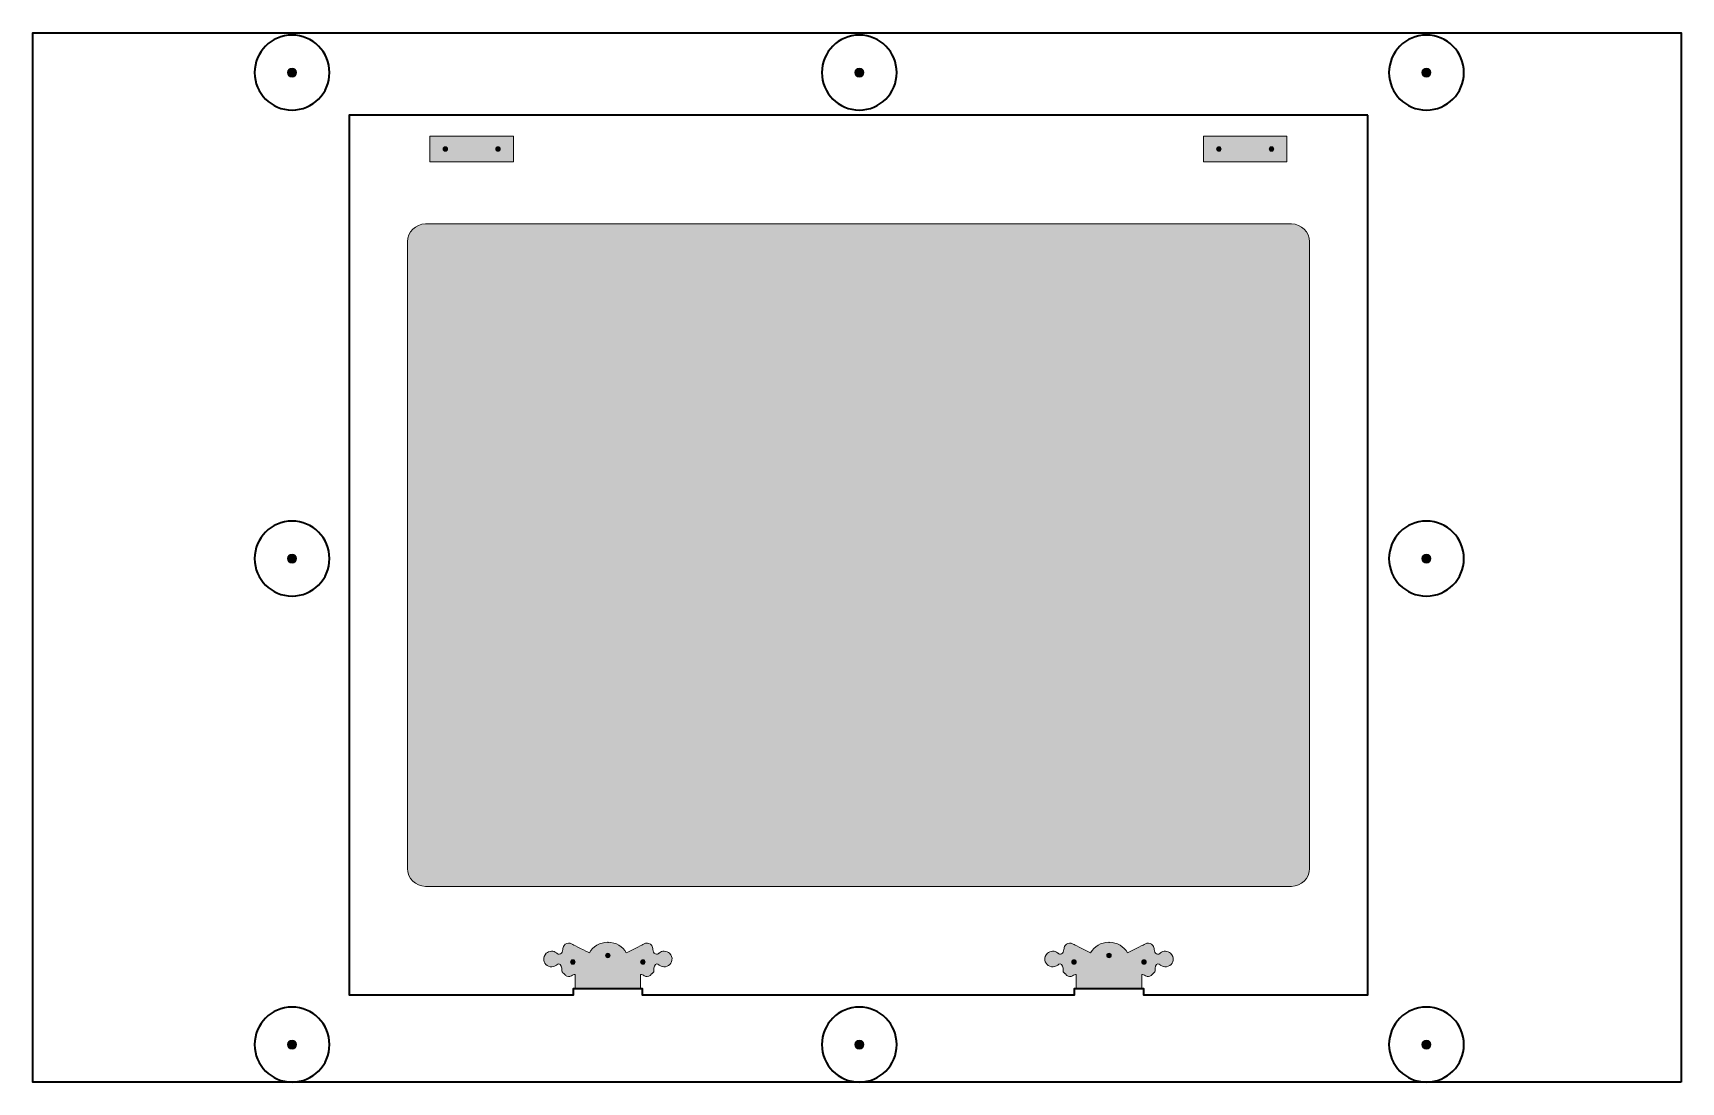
# Model space of a CAD drawing. Header units: millimetres. Extents: x 25 to 575, y -375 to -25.
import ezdxf

# ---------------------------------------------------------------- set-up
doc = ezdxf.new("R2010")
doc.units = ezdxf.units.MM
doc.header["$MEASUREMENT"] = 0
doc.layers.add('Layer 1', color=7, linetype='Continuous')

# ---------------------------------------------------------------- blocks, each defined once
blk = doc.blocks.new('block 2')
at = {"layer": 'Layer 1', "true_color": 0x1c1c1b}
h = blk.add_hatch(color=250, dxfattribs=at)
h.dxf.hatch_style = 2
edge = h.paths.add_edge_path()
edge.add_spline(control_points=[(111.47, -39.71), (110.64, -39.71), (109.97, -39.04), (109.97, -38.21), (109.97, -37.39), (110.64, -36.71), (111.47, -36.71), (112.3, -36.71), (112.97, -37.39), (112.97, -38.21), (112.97, -39.04), (112.3, -39.71), (111.47, -39.71)], knot_values=[0, 0, 0, 0, 1, 1, 1, 2, 2, 2, 3, 3, 3, 4, 4, 4, 4], degree=3, periodic=1)
at = {"layer": 'Layer 1', "color": 197, "lineweight": 35, "true_color": 0x662382}
blk.add_open_spline([(111.47, -50.71), (104.57, -50.71), (98.97, -45.12), (98.97, -38.21), (98.97, -31.31), (104.57, -25.71), (111.47, -25.71), (118.38, -25.71), (123.97, -31.31), (123.97, -38.21), (123.97, -45.12), (118.38, -50.71), (111.47, -50.71)], degree=3, knots=[0, 0, 0, 0, 1, 1, 1, 2, 2, 2, 3, 3, 3, 4, 4, 4, 4], dxfattribs=at)
at = {"layer": 'Layer 1', "lineweight": 0}
blk.add_open_spline([(111.47, -39.71), (110.64, -39.71), (109.97, -39.04), (109.97, -38.21), (109.97, -37.39), (110.64, -36.71), (111.47, -36.71), (112.3, -36.71), (112.97, -37.39), (112.97, -38.21), (112.97, -39.04), (112.3, -39.71), (111.47, -39.71)], degree=3, knots=[0, 0, 0, 0, 1, 1, 1, 2, 2, 2, 3, 3, 3, 4, 4, 4, 4], dxfattribs=at)
blk = doc.blocks.new('block 3')
at = {"layer": 'Layer 1', "true_color": 0x1c1c1b}
h = blk.add_hatch(color=250, dxfattribs=at)
h.dxf.hatch_style = 2
edge = h.paths.add_edge_path()
edge.add_spline(control_points=[(490.04, -39.71), (489.21, -39.71), (488.54, -39.04), (488.54, -38.21), (488.54, -37.39), (489.21, -36.71), (490.04, -36.71), (490.87, -36.71), (491.54, -37.39), (491.54, -38.21), (491.54, -39.04), (490.87, -39.71), (490.04, -39.71)], knot_values=[0, 0, 0, 0, 1, 1, 1, 2, 2, 2, 3, 3, 3, 4, 4, 4, 4], degree=3, periodic=1)
at = {"layer": 'Layer 1', "color": 197, "lineweight": 35, "true_color": 0x662382}
blk.add_open_spline([(490.04, -50.71), (483.13, -50.71), (477.54, -45.12), (477.54, -38.21), (477.54, -31.31), (483.13, -25.71), (490.04, -25.71), (496.94, -25.71), (502.54, -31.31), (502.54, -38.21), (502.54, -45.12), (496.94, -50.71), (490.04, -50.71)], degree=3, knots=[0, 0, 0, 0, 1, 1, 1, 2, 2, 2, 3, 3, 3, 4, 4, 4, 4], dxfattribs=at)
at = {"layer": 'Layer 1', "lineweight": 0}
blk.add_open_spline([(490.04, -39.71), (489.21, -39.71), (488.54, -39.04), (488.54, -38.21), (488.54, -37.39), (489.21, -36.71), (490.04, -36.71), (490.87, -36.71), (491.54, -37.39), (491.54, -38.21), (491.54, -39.04), (490.87, -39.71), (490.04, -39.71)], degree=3, knots=[0, 0, 0, 0, 1, 1, 1, 2, 2, 2, 3, 3, 3, 4, 4, 4, 4], dxfattribs=at)
blk = doc.blocks.new('block 4')
at = {"layer": 'Layer 1', "true_color": 0x1c1c1b}
h = blk.add_hatch(color=250, dxfattribs=at)
h.dxf.hatch_style = 2
edge = h.paths.add_edge_path()
edge.add_spline(control_points=[(490.04, -201.86), (489.21, -201.86), (488.54, -201.19), (488.54, -200.36), (488.54, -199.53), (489.21, -198.86), (490.04, -198.86), (490.87, -198.86), (491.54, -199.53), (491.54, -200.36), (491.54, -201.19), (490.87, -201.86), (490.04, -201.86)], knot_values=[0, 0, 0, 0, 1, 1, 1, 2, 2, 2, 3, 3, 3, 4, 4, 4, 4], degree=3, periodic=1)
at = {"layer": 'Layer 1', "color": 197, "lineweight": 35, "true_color": 0x662382}
blk.add_open_spline([(490.04, -212.86), (483.13, -212.86), (477.54, -207.26), (477.54, -200.36), (477.54, -193.45), (483.13, -187.86), (490.04, -187.86), (496.94, -187.86), (502.54, -193.45), (502.54, -200.36), (502.54, -207.26), (496.94, -212.86), (490.04, -212.86)], degree=3, knots=[0, 0, 0, 0, 1, 1, 1, 2, 2, 2, 3, 3, 3, 4, 4, 4, 4], dxfattribs=at)
at = {"layer": 'Layer 1', "lineweight": 0}
blk.add_open_spline([(490.04, -201.86), (489.21, -201.86), (488.54, -201.19), (488.54, -200.36), (488.54, -199.53), (489.21, -198.86), (490.04, -198.86), (490.87, -198.86), (491.54, -199.53), (491.54, -200.36), (491.54, -201.19), (490.87, -201.86), (490.04, -201.86)], degree=3, knots=[0, 0, 0, 0, 1, 1, 1, 2, 2, 2, 3, 3, 3, 4, 4, 4, 4], dxfattribs=at)
blk = doc.blocks.new('block 5')
at = {"layer": 'Layer 1', "true_color": 0x1c1c1b}
h = blk.add_hatch(color=250, dxfattribs=at)
h.dxf.hatch_style = 2
edge = h.paths.add_edge_path()
edge.add_spline(control_points=[(111.47, -201.86), (110.64, -201.86), (109.97, -201.19), (109.97, -200.36), (109.97, -199.53), (110.64, -198.86), (111.47, -198.86), (112.3, -198.86), (112.97, -199.53), (112.97, -200.36), (112.97, -201.19), (112.3, -201.86), (111.47, -201.86)], knot_values=[0, 0, 0, 0, 1, 1, 1, 2, 2, 2, 3, 3, 3, 4, 4, 4, 4], degree=3, periodic=1)
at = {"layer": 'Layer 1', "color": 197, "lineweight": 35, "true_color": 0x662382}
blk.add_open_spline([(111.47, -212.86), (104.57, -212.86), (98.97, -207.26), (98.97, -200.36), (98.97, -193.45), (104.57, -187.86), (111.47, -187.86), (118.38, -187.86), (123.97, -193.45), (123.97, -200.36), (123.97, -207.26), (118.38, -212.86), (111.47, -212.86)], degree=3, knots=[0, 0, 0, 0, 1, 1, 1, 2, 2, 2, 3, 3, 3, 4, 4, 4, 4], dxfattribs=at)
at = {"layer": 'Layer 1', "lineweight": 0}
blk.add_open_spline([(111.47, -201.86), (110.64, -201.86), (109.97, -201.19), (109.97, -200.36), (109.97, -199.53), (110.64, -198.86), (111.47, -198.86), (112.3, -198.86), (112.97, -199.53), (112.97, -200.36), (112.97, -201.19), (112.3, -201.86), (111.47, -201.86)], degree=3, knots=[0, 0, 0, 0, 1, 1, 1, 2, 2, 2, 3, 3, 3, 4, 4, 4, 4], dxfattribs=at)
blk = doc.blocks.new('block 6')
at = {"layer": 'Layer 1', "true_color": 0x1c1c1b}
h = blk.add_hatch(color=250, dxfattribs=at)
h.dxf.hatch_style = 2
edge = h.paths.add_edge_path()
edge.add_spline(control_points=[(300.76, -39.71), (299.93, -39.71), (299.26, -39.04), (299.26, -38.21), (299.26, -37.39), (299.93, -36.71), (300.76, -36.71), (301.58, -36.71), (302.26, -37.39), (302.26, -38.21), (302.26, -39.04), (301.58, -39.71), (300.76, -39.71)], knot_values=[0, 0, 0, 0, 1, 1, 1, 2, 2, 2, 3, 3, 3, 4, 4, 4, 4], degree=3, periodic=1)
at = {"layer": 'Layer 1', "color": 197, "lineweight": 35, "true_color": 0x662382}
blk.add_open_spline([(300.76, -50.71), (293.85, -50.71), (288.26, -45.12), (288.26, -38.21), (288.26, -31.31), (293.85, -25.71), (300.76, -25.71), (307.66, -25.71), (313.26, -31.31), (313.26, -38.21), (313.26, -45.12), (307.66, -50.71), (300.76, -50.71)], degree=3, knots=[0, 0, 0, 0, 1, 1, 1, 2, 2, 2, 3, 3, 3, 4, 4, 4, 4], dxfattribs=at)
at = {"layer": 'Layer 1', "lineweight": 0}
blk.add_open_spline([(300.76, -39.71), (299.93, -39.71), (299.26, -39.04), (299.26, -38.21), (299.26, -37.39), (299.93, -36.71), (300.76, -36.71), (301.58, -36.71), (302.26, -37.39), (302.26, -38.21), (302.26, -39.04), (301.58, -39.71), (300.76, -39.71)], degree=3, knots=[0, 0, 0, 0, 1, 1, 1, 2, 2, 2, 3, 3, 3, 4, 4, 4, 4], dxfattribs=at)
blk = doc.blocks.new('block 7')
at = {"layer": 'Layer 1', "true_color": 0x1c1c1b}
h = blk.add_hatch(color=250, dxfattribs=at)
h.dxf.hatch_style = 2
edge = h.paths.add_edge_path()
edge.add_spline(control_points=[(300.76, -364), (299.93, -364), (299.26, -363.33), (299.26, -362.5), (299.26, -361.67), (299.93, -361), (300.76, -361), (301.58, -361), (302.26, -361.67), (302.26, -362.5), (302.26, -363.33), (301.58, -364), (300.76, -364)], knot_values=[0, 0, 0, 0, 1, 1, 1, 2, 2, 2, 3, 3, 3, 4, 4, 4, 4], degree=3, periodic=1)
at = {"layer": 'Layer 1', "color": 197, "lineweight": 35, "true_color": 0x662382}
blk.add_open_spline([(300.76, -375), (293.85, -375), (288.26, -369.4), (288.26, -362.5), (288.26, -355.6), (293.85, -350), (300.76, -350), (307.66, -350), (313.26, -355.6), (313.26, -362.5), (313.26, -369.4), (307.66, -375), (300.76, -375)], degree=3, knots=[0, 0, 0, 0, 1, 1, 1, 2, 2, 2, 3, 3, 3, 4, 4, 4, 4], dxfattribs=at)
at = {"layer": 'Layer 1', "lineweight": 0}
blk.add_open_spline([(300.76, -364), (299.93, -364), (299.26, -363.33), (299.26, -362.5), (299.26, -361.67), (299.93, -361), (300.76, -361), (301.58, -361), (302.26, -361.67), (302.26, -362.5), (302.26, -363.33), (301.58, -364), (300.76, -364)], degree=3, knots=[0, 0, 0, 0, 1, 1, 1, 2, 2, 2, 3, 3, 3, 4, 4, 4, 4], dxfattribs=at)
blk = doc.blocks.new('block 8')
at = {"layer": 'Layer 1', "true_color": 0x1c1c1b}
h = blk.add_hatch(color=250, dxfattribs=at)
h.dxf.hatch_style = 2
edge = h.paths.add_edge_path()
edge.add_spline(control_points=[(490.04, -364), (489.21, -364), (488.54, -363.33), (488.54, -362.5), (488.54, -361.67), (489.21, -361), (490.04, -361), (490.87, -361), (491.54, -361.67), (491.54, -362.5), (491.54, -363.33), (490.87, -364), (490.04, -364)], knot_values=[0, 0, 0, 0, 1, 1, 1, 2, 2, 2, 3, 3, 3, 4, 4, 4, 4], degree=3, periodic=1)
at = {"layer": 'Layer 1', "color": 197, "lineweight": 35, "true_color": 0x662382}
blk.add_open_spline([(490.04, -375), (483.13, -375), (477.54, -369.4), (477.54, -362.5), (477.54, -355.6), (483.13, -350), (490.04, -350), (496.94, -350), (502.54, -355.6), (502.54, -362.5), (502.54, -369.4), (496.94, -375), (490.04, -375)], degree=3, knots=[0, 0, 0, 0, 1, 1, 1, 2, 2, 2, 3, 3, 3, 4, 4, 4, 4], dxfattribs=at)
at = {"layer": 'Layer 1', "lineweight": 0}
blk.add_open_spline([(490.04, -364), (489.21, -364), (488.54, -363.33), (488.54, -362.5), (488.54, -361.67), (489.21, -361), (490.04, -361), (490.87, -361), (491.54, -361.67), (491.54, -362.5), (491.54, -363.33), (490.87, -364), (490.04, -364)], degree=3, knots=[0, 0, 0, 0, 1, 1, 1, 2, 2, 2, 3, 3, 3, 4, 4, 4, 4], dxfattribs=at)
blk = doc.blocks.new('block 9')
at = {"layer": 'Layer 1', "true_color": 0x1c1c1b}
h = blk.add_hatch(color=250, dxfattribs=at)
h.dxf.hatch_style = 2
edge = h.paths.add_edge_path()
edge.add_spline(control_points=[(111.47, -364), (110.64, -364), (109.97, -363.33), (109.97, -362.5), (109.97, -361.67), (110.64, -361), (111.47, -361), (112.3, -361), (112.97, -361.67), (112.97, -362.5), (112.97, -363.33), (112.3, -364), (111.47, -364)], knot_values=[0, 0, 0, 0, 1, 1, 1, 2, 2, 2, 3, 3, 3, 4, 4, 4, 4], degree=3, periodic=1)
at = {"layer": 'Layer 1', "color": 197, "lineweight": 35, "true_color": 0x662382}
blk.add_open_spline([(111.47, -375), (104.57, -375), (98.97, -369.4), (98.97, -362.5), (98.97, -355.6), (104.57, -350), (111.47, -350), (118.38, -350), (123.97, -355.6), (123.97, -362.5), (123.97, -369.4), (118.38, -375), (111.47, -375)], degree=3, knots=[0, 0, 0, 0, 1, 1, 1, 2, 2, 2, 3, 3, 3, 4, 4, 4, 4], dxfattribs=at)
at = {"layer": 'Layer 1', "lineweight": 0}
blk.add_open_spline([(111.47, -364), (110.64, -364), (109.97, -363.33), (109.97, -362.5), (109.97, -361.67), (110.64, -361), (111.47, -361), (112.3, -361), (112.97, -361.67), (112.97, -362.5), (112.97, -363.33), (112.3, -364), (111.47, -364)], degree=3, knots=[0, 0, 0, 0, 1, 1, 1, 2, 2, 2, 3, 3, 3, 4, 4, 4, 4], dxfattribs=at)

msp = doc.modelspace()

# ---------------------------------------------------------------- hatches: boundary and pattern name
at = {"layer": 'Layer 1', "true_color": 0x66b32e}
h = msp.add_hatch(color=85, dxfattribs=at)
h.dxf.hatch_style = 2
h.paths.add_polyline_path([(157.49, -59.46), (185.34, -59.46), (185.34, -67.96), (157.49, -67.96)])
h = msp.add_hatch(color=85, dxfattribs=at)
h.dxf.hatch_style = 2
h.paths.add_polyline_path([(415.62, -59.46), (443.47, -59.46), (443.47, -67.96), (415.62, -67.96)])
at = {"layer": 'Layer 1', "true_color": 0x1c1c1b}
h = msp.add_hatch(color=250, dxfattribs=at)
h.dxf.hatch_style = 2
edge = h.paths.add_edge_path()
edge.add_spline(control_points=[(162.64, -64.46), (162.23, -64.46), (161.89, -64.13), (161.89, -63.71), (161.89, -63.3), (162.23, -62.96), (162.64, -62.96), (163.06, -62.96), (163.39, -63.3), (163.39, -63.71), (163.39, -64.13), (163.06, -64.46), (162.64, -64.46)], knot_values=[0, 0, 0, 0, 1, 1, 1, 2, 2, 2, 3, 3, 3, 4, 4, 4, 4], degree=3, periodic=1)
h = msp.add_hatch(color=250, dxfattribs=at)
h.dxf.hatch_style = 2
edge = h.paths.add_edge_path()
edge.add_spline(control_points=[(180.19, -64.46), (179.78, -64.46), (179.44, -64.13), (179.44, -63.71), (179.44, -63.3), (179.78, -62.96), (180.19, -62.96), (180.61, -62.96), (180.94, -63.3), (180.94, -63.71), (180.94, -64.13), (180.61, -64.46), (180.19, -64.46)], knot_values=[0, 0, 0, 0, 1, 1, 1, 2, 2, 2, 3, 3, 3, 4, 4, 4, 4], degree=3, periodic=1)
h = msp.add_hatch(color=250, dxfattribs=at)
h.dxf.hatch_style = 2
edge = h.paths.add_edge_path()
edge.add_spline(control_points=[(420.77, -64.46), (420.36, -64.46), (420.02, -64.13), (420.02, -63.71), (420.02, -63.3), (420.36, -62.96), (420.77, -62.96), (421.18, -62.96), (421.52, -63.3), (421.52, -63.71), (421.52, -64.13), (421.18, -64.46), (420.77, -64.46)], knot_values=[0, 0, 0, 0, 1, 1, 1, 2, 2, 2, 3, 3, 3, 4, 4, 4, 4], degree=3, periodic=1)
h = msp.add_hatch(color=250, dxfattribs=at)
h.dxf.hatch_style = 2
edge = h.paths.add_edge_path()
edge.add_spline(control_points=[(438.32, -64.46), (437.91, -64.46), (437.57, -64.13), (437.57, -63.71), (437.57, -63.3), (437.91, -62.96), (438.32, -62.96), (438.73, -62.96), (439.07, -63.3), (439.07, -63.71), (439.07, -64.13), (438.73, -64.46), (438.32, -64.46)], knot_values=[0, 0, 0, 0, 1, 1, 1, 2, 2, 2, 3, 3, 3, 4, 4, 4, 4], degree=3, periodic=1)
at = {"layer": 'Layer 1', "true_color": 0x66b32e}
h = msp.add_hatch(color=85, dxfattribs=at)
h.dxf.hatch_style = 2
edge = h.paths.add_edge_path()
edge.add_spline(control_points=[(155.98, -88.71), (155.98, -88.71), (444.98, -88.71), (444.98, -88.71), (448.3, -88.71), (450.98, -91.4), (450.98, -94.71), (450.98, -94.71), (450.98, -303.71), (450.98, -303.71), (450.98, -307.02), (448.3, -309.71), (444.98, -309.71), (444.98, -309.71), (155.98, -309.71), (155.98, -309.71), (152.67, -309.71), (149.98, -307.02), (149.98, -303.71), (149.98, -303.71), (149.98, -94.71), (149.98, -94.71), (149.98, -91.4), (152.67, -88.71), (155.98, -88.71)], knot_values=[0, 0, 0, 0, 1, 1, 1, 2, 2, 2, 3, 3, 3, 4, 4, 4, 5, 5, 5, 6, 6, 6, 7, 7, 7, 8, 8, 8, 8], degree=3, periodic=1)
h = msp.add_hatch(color=85, dxfattribs=at)
h.dxf.hatch_style = 2
edge = h.paths.add_edge_path()
edge.add_spline(control_points=[(237.42, -332.03), (236.95, -331.6), (236.33, -331.36), (235.68, -331.35), (235.67, -331.35), (235.67, -331.35), (235.66, -331.35), (235.07, -331.35), (234.49, -331.55), (234.04, -331.91), (233.99, -331.96), (233.93, -332), (233.88, -332.05), (233.73, -332.18), (233.6, -332.3), (233.44, -332.36), (233.22, -332.44), (232.94, -332.4), (232.7, -332.26), (232.1, -331.91), (232.02, -331.39), (231.92, -330.79), (231.86, -330.35), (231.78, -329.89), (231.5, -329.48), (231.02, -328.8), (230.21, -328.48), (229.47, -328.69), (229.15, -328.78), (228.85, -328.94), (228.57, -329.1), (228.57, -329.1), (228.53, -329.12), (228.53, -329.12), (228.14, -329.34), (223.86, -331.5), (223.01, -331.91), (221.89, -329.76), (219.52, -328.37), (216.92, -328.37), (216.92, -328.37), (216.92, -328.55), (216.92, -328.55), (216.92, -328.55), (216.92, -328.55), (216.92, -328.55), (216.92, -328.55), (216.88, -328.37), (216.88, -328.37), (216.88, -328.37), (216.79, -328.37), (216.79, -328.37), (214.2, -328.37), (211.83, -329.76), (210.71, -331.91), (209.85, -331.5), (205.58, -329.34), (205.19, -329.12), (205.19, -329.12), (205.15, -329.1), (205.15, -329.1), (204.86, -328.94), (204.57, -328.78), (204.24, -328.69), (203.5, -328.48), (202.69, -328.8), (202.22, -329.48), (201.93, -329.89), (201.86, -330.35), (201.79, -330.79), (201.7, -331.39), (201.61, -331.91), (201.01, -332.26), (200.77, -332.4), (200.5, -332.44), (200.28, -332.36), (200.12, -332.3), (199.98, -332.18), (199.84, -332.05), (199.78, -332), (199.73, -331.96), (199.67, -331.91), (199.22, -331.55), (198.65, -331.35), (198.06, -331.35), (198.05, -331.35), (198.04, -331.35), (198.03, -331.35), (197.39, -331.36), (196.77, -331.6), (196.3, -332.03), (195.66, -332.6), (195.34, -333.49), (195.45, -334.34), (195.56, -335.09), (195.96, -335.73), (196.58, -336.14), (197.21, -336.56), (198, -336.68), (198.75, -336.48), (199.12, -336.38), (199.46, -336.21), (199.74, -335.97), (199.74, -335.97), (199.83, -335.9), (199.83, -335.9), (200.06, -335.71), (200.24, -335.55), (200.53, -335.58), (201.18, -335.65), (201.63, -336.7), (201.52, -337.94), (201.52, -337.94), (201.52, -338.04), (201.52, -338.04), (201.52, -338.24), (201.75, -338.46), (202.11, -338.76), (202.2, -338.83), (202.28, -338.9), (202.31, -338.94), (202.31, -338.94), (202.39, -339.02), (202.39, -339.02), (202.63, -339.29), (202.87, -339.56), (203.21, -339.72), (203.51, -339.86), (203.85, -339.89), (204.18, -339.81), (204.3, -339.78), (204.49, -339.67), (204.72, -339.54), (205.06, -339.34), (205.63, -339.01), (205.87, -339.08), (205.91, -339.09), (205.93, -339.11), (205.94, -339.13), (205.95, -339.16), (205.94, -339.26), (205.93, -339.32), (205.93, -339.36), (205.92, -339.4), (205.92, -339.43), (205.92, -339.43), (205.93, -343.76), (205.93, -343.76), (205.93, -343.76), (227.78, -343.76), (227.78, -343.76), (227.78, -343.76), (227.78, -343.16), (227.78, -343.16), (227.78, -343.16), (227.79, -343.18), (227.79, -343.18), (227.79, -343.18), (227.79, -339.43), (227.79, -339.43), (227.79, -339.4), (227.79, -339.36), (227.78, -339.31), (227.78, -339.26), (227.77, -339.16), (227.77, -339.14), (227.79, -339.11), (227.81, -339.09), (227.84, -339.08), (228.08, -339.01), (228.66, -339.34), (229, -339.54), (229.23, -339.67), (229.41, -339.78), (229.54, -339.81), (229.86, -339.89), (230.2, -339.86), (230.5, -339.72), (230.85, -339.56), (231.09, -339.29), (231.32, -339.02), (231.32, -339.02), (231.4, -338.94), (231.4, -338.94), (231.44, -338.9), (231.51, -338.83), (231.6, -338.76), (231.96, -338.46), (232.2, -338.24), (232.2, -338.04), (232.2, -338.04), (232.2, -338.01), (232.2, -338.01), (232.2, -338.01), (232.2, -337.94), (232.2, -337.94), (232.09, -336.7), (232.53, -335.65), (233.19, -335.58), (233.47, -335.55), (233.65, -335.7), (233.89, -335.9), (233.89, -335.9), (233.97, -335.97), (233.97, -335.97), (234.25, -336.21), (234.6, -336.38), (234.97, -336.48), (235.71, -336.68), (236.5, -336.56), (237.14, -336.14), (237.76, -335.73), (238.16, -335.09), (238.26, -334.34), (238.38, -333.49), (238.05, -332.6), (237.42, -332.03)], knot_values=[0, 0, 0, 0, 1, 1, 1, 2, 2, 2, 3, 3, 3, 4, 4, 4, 5, 5, 5, 6, 6, 6, 7, 7, 7, 8, 8, 8, 9, 9, 9, 10, 10, 10, 11, 11, 11, 12, 12, 12, 13, 13, 13, 14, 14, 14, 15, 15, 15, 16, 16, 16, 17, 17, 17, 18, 18, 18, 19, 19, 19, 20, 20, 20, 21, 21, 21, 22, 22, 22, 23, 23, 23, 24, 24, 24, 25, 25, 25, 26, 26, 26, 27, 27, 27, 28, 28, 28, 29, 29, 29, 30, 30, 30, 31, 31, 31, 32, 32, 32, 33, 33, 33, 34, 34, 34, 35, 35, 35, 36, 36, 36, 37, 37, 37, 38, 38, 38, 39, 39, 39, 40, 40, 40, 41, 41, 41, 42, 42, 42, 43, 43, 43, 44, 44, 44, 45, 45, 45, 46, 46, 46, 47, 47, 47, 48, 48, 48, 49, 49, 49, 50, 50, 50, 51, 51, 51, 52, 52, 52, 53, 53, 53, 54, 54, 54, 55, 55, 55, 56, 56, 56, 57, 57, 57, 58, 58, 58, 59, 59, 59, 60, 60, 60, 61, 61, 61, 62, 62, 62, 63, 63, 63, 64, 64, 64, 65, 65, 65, 66, 66, 66, 67, 67, 67, 68, 68, 68, 69, 69, 69, 70, 70, 70, 71, 71, 71, 72, 72, 72, 72], degree=3, periodic=1)
h = msp.add_hatch(color=85, dxfattribs=at)
h.dxf.hatch_style = 2
edge = h.paths.add_edge_path()
edge.add_spline(control_points=[(404.67, -332.03), (404.2, -331.6), (403.58, -331.36), (402.93, -331.35), (402.92, -331.35), (402.92, -331.35), (402.91, -331.35), (402.32, -331.35), (401.74, -331.55), (401.29, -331.91), (401.24, -331.96), (401.18, -332), (401.13, -332.05), (400.98, -332.18), (400.85, -332.3), (400.69, -332.36), (400.47, -332.44), (400.19, -332.4), (399.95, -332.26), (399.35, -331.91), (399.27, -331.39), (399.17, -330.79), (399.11, -330.35), (399.03, -329.89), (398.75, -329.48), (398.27, -328.8), (397.46, -328.48), (396.73, -328.69), (396.4, -328.78), (396.1, -328.94), (395.82, -329.1), (395.82, -329.1), (395.78, -329.12), (395.78, -329.12), (395.39, -329.34), (391.11, -331.5), (390.26, -331.91), (389.14, -329.76), (386.77, -328.37), (384.17, -328.37), (384.17, -328.37), (384.17, -328.55), (384.17, -328.55), (384.17, -328.55), (384.17, -328.55), (384.17, -328.55), (384.17, -328.55), (384.13, -328.37), (384.13, -328.37), (384.13, -328.37), (384.04, -328.37), (384.04, -328.37), (381.45, -328.37), (379.08, -329.76), (377.96, -331.91), (377.1, -331.5), (372.83, -329.34), (372.44, -329.12), (372.44, -329.12), (372.4, -329.1), (372.4, -329.1), (372.11, -328.94), (371.82, -328.78), (371.49, -328.69), (370.75, -328.48), (369.94, -328.8), (369.47, -329.48), (369.18, -329.89), (369.11, -330.35), (369.04, -330.79), (368.95, -331.39), (368.86, -331.91), (368.26, -332.26), (368.02, -332.4), (367.75, -332.44), (367.53, -332.36), (367.37, -332.3), (367.23, -332.18), (367.09, -332.05), (367.03, -332), (366.98, -331.96), (366.92, -331.91), (366.47, -331.55), (365.9, -331.35), (365.31, -331.35), (365.3, -331.35), (365.29, -331.35), (365.28, -331.35), (364.64, -331.36), (364.02, -331.6), (363.55, -332.03), (362.91, -332.6), (362.59, -333.49), (362.7, -334.34), (362.81, -335.09), (363.21, -335.73), (363.83, -336.14), (364.46, -336.56), (365.25, -336.68), (366, -336.48), (366.37, -336.38), (366.71, -336.21), (366.99, -335.97), (366.99, -335.97), (367.08, -335.9), (367.08, -335.9), (367.31, -335.71), (367.49, -335.55), (367.78, -335.58), (368.43, -335.65), (368.88, -336.7), (368.77, -337.94), (368.77, -337.94), (368.77, -338.04), (368.77, -338.04), (368.77, -338.24), (369, -338.46), (369.36, -338.76), (369.45, -338.83), (369.53, -338.9), (369.56, -338.94), (369.56, -338.94), (369.64, -339.02), (369.64, -339.02), (369.88, -339.29), (370.12, -339.56), (370.46, -339.72), (370.76, -339.86), (371.1, -339.89), (371.43, -339.81), (371.55, -339.78), (371.74, -339.67), (371.97, -339.54), (372.31, -339.34), (372.88, -339.01), (373.12, -339.08), (373.16, -339.09), (373.18, -339.11), (373.19, -339.13), (373.2, -339.16), (373.19, -339.26), (373.18, -339.32), (373.18, -339.36), (373.17, -339.4), (373.17, -339.43), (373.17, -339.43), (373.18, -343.76), (373.18, -343.76), (373.18, -343.76), (395.03, -343.76), (395.03, -343.76), (395.03, -343.76), (395.03, -343.16), (395.03, -343.16), (395.03, -343.16), (395.04, -343.18), (395.04, -343.18), (395.04, -343.18), (395.04, -339.43), (395.04, -339.43), (395.04, -339.4), (395.04, -339.36), (395.03, -339.31), (395.03, -339.26), (395.02, -339.16), (395.02, -339.14), (395.04, -339.11), (395.06, -339.09), (395.09, -339.08), (395.33, -339.01), (395.91, -339.34), (396.25, -339.54), (396.48, -339.67), (396.66, -339.78), (396.79, -339.81), (397.11, -339.89), (397.45, -339.86), (397.75, -339.72), (398.1, -339.56), (398.34, -339.29), (398.57, -339.02), (398.57, -339.02), (398.65, -338.94), (398.65, -338.94), (398.69, -338.9), (398.76, -338.83), (398.85, -338.76), (399.21, -338.46), (399.45, -338.24), (399.45, -338.04), (399.45, -338.04), (399.45, -338.01), (399.45, -338.01), (399.45, -338.01), (399.45, -337.94), (399.45, -337.94), (399.34, -336.7), (399.78, -335.65), (400.44, -335.58), (400.72, -335.55), (400.9, -335.7), (401.14, -335.9), (401.14, -335.9), (401.22, -335.97), (401.22, -335.97), (401.5, -336.21), (401.85, -336.38), (402.22, -336.48), (402.96, -336.68), (403.75, -336.56), (404.39, -336.14), (405.01, -335.73), (405.41, -335.09), (405.51, -334.34), (405.63, -333.49), (405.3, -332.6), (404.67, -332.03)], knot_values=[0, 0, 0, 0, 1, 1, 1, 2, 2, 2, 3, 3, 3, 4, 4, 4, 5, 5, 5, 6, 6, 6, 7, 7, 7, 8, 8, 8, 9, 9, 9, 10, 10, 10, 11, 11, 11, 12, 12, 12, 13, 13, 13, 14, 14, 14, 15, 15, 15, 16, 16, 16, 17, 17, 17, 18, 18, 18, 19, 19, 19, 20, 20, 20, 21, 21, 21, 22, 22, 22, 23, 23, 23, 24, 24, 24, 25, 25, 25, 26, 26, 26, 27, 27, 27, 28, 28, 28, 29, 29, 29, 30, 30, 30, 31, 31, 31, 32, 32, 32, 33, 33, 33, 34, 34, 34, 35, 35, 35, 36, 36, 36, 37, 37, 37, 38, 38, 38, 39, 39, 39, 40, 40, 40, 41, 41, 41, 42, 42, 42, 43, 43, 43, 44, 44, 44, 45, 45, 45, 46, 46, 46, 47, 47, 47, 48, 48, 48, 49, 49, 49, 50, 50, 50, 51, 51, 51, 52, 52, 52, 53, 53, 53, 54, 54, 54, 55, 55, 55, 56, 56, 56, 57, 57, 57, 58, 58, 58, 59, 59, 59, 60, 60, 60, 61, 61, 61, 62, 62, 62, 63, 63, 63, 64, 64, 64, 65, 65, 65, 66, 66, 66, 67, 67, 67, 68, 68, 68, 69, 69, 69, 70, 70, 70, 71, 71, 71, 72, 72, 72, 72], degree=3, periodic=1)
at = {"layer": 'Layer 1', "true_color": 0x1c1c1b}
h = msp.add_hatch(color=250, dxfattribs=at)
h.dxf.hatch_style = 2
edge = h.paths.add_edge_path()
edge.add_spline(control_points=[(205.17, -335.69), (204.75, -335.69), (204.42, -335.35), (204.42, -334.94), (204.42, -334.52), (204.75, -334.19), (205.17, -334.19), (205.58, -334.19), (205.92, -334.52), (205.92, -334.94), (205.92, -335.35), (205.58, -335.69), (205.17, -335.69)], knot_values=[0, 0, 0, 0, 1, 1, 1, 2, 2, 2, 3, 3, 3, 4, 4, 4, 4], degree=3, periodic=1)
h = msp.add_hatch(color=250, dxfattribs=at)
h.dxf.hatch_style = 2
edge = h.paths.add_edge_path()
edge.add_spline(control_points=[(216.86, -333.52), (216.44, -333.52), (216.11, -333.18), (216.11, -332.77), (216.11, -332.36), (216.44, -332.02), (216.86, -332.02), (217.27, -332.02), (217.61, -332.36), (217.61, -332.77), (217.61, -333.18), (217.27, -333.52), (216.86, -333.52)], knot_values=[0, 0, 0, 0, 1, 1, 1, 2, 2, 2, 3, 3, 3, 4, 4, 4, 4], degree=3, periodic=1)
h = msp.add_hatch(color=250, dxfattribs=at)
h.dxf.hatch_style = 2
edge = h.paths.add_edge_path()
edge.add_spline(control_points=[(228.55, -335.69), (228.13, -335.69), (227.8, -335.35), (227.8, -334.94), (227.8, -334.52), (228.13, -334.19), (228.55, -334.19), (228.96, -334.19), (229.3, -334.52), (229.3, -334.94), (229.3, -335.35), (228.96, -335.69), (228.55, -335.69)], knot_values=[0, 0, 0, 0, 1, 1, 1, 2, 2, 2, 3, 3, 3, 4, 4, 4, 4], degree=3, periodic=1)
h = msp.add_hatch(color=250, dxfattribs=at)
h.dxf.hatch_style = 2
edge = h.paths.add_edge_path()
edge.add_spline(control_points=[(372.42, -335.69), (372, -335.69), (371.67, -335.35), (371.67, -334.94), (371.67, -334.52), (372, -334.19), (372.42, -334.19), (372.83, -334.19), (373.17, -334.52), (373.17, -334.94), (373.17, -335.35), (372.83, -335.69), (372.42, -335.69)], knot_values=[0, 0, 0, 0, 1, 1, 1, 2, 2, 2, 3, 3, 3, 4, 4, 4, 4], degree=3, periodic=1)
h = msp.add_hatch(color=250, dxfattribs=at)
h.dxf.hatch_style = 2
edge = h.paths.add_edge_path()
edge.add_spline(control_points=[(384.11, -333.52), (383.69, -333.52), (383.36, -333.18), (383.36, -332.77), (383.36, -332.36), (383.69, -332.02), (384.11, -332.02), (384.52, -332.02), (384.86, -332.36), (384.86, -332.77), (384.86, -333.18), (384.52, -333.52), (384.11, -333.52)], knot_values=[0, 0, 0, 0, 1, 1, 1, 2, 2, 2, 3, 3, 3, 4, 4, 4, 4], degree=3, periodic=1)
h = msp.add_hatch(color=250, dxfattribs=at)
h.dxf.hatch_style = 2
edge = h.paths.add_edge_path()
edge.add_spline(control_points=[(395.8, -335.69), (395.38, -335.69), (395.05, -335.35), (395.05, -334.94), (395.05, -334.52), (395.38, -334.19), (395.8, -334.19), (396.21, -334.19), (396.55, -334.52), (396.55, -334.94), (396.55, -335.35), (396.21, -335.69), (395.8, -335.69)], knot_values=[0, 0, 0, 0, 1, 1, 1, 2, 2, 2, 3, 3, 3, 4, 4, 4, 4], degree=3, periodic=1)

# ---------------------------------------------------------------- linework, layer by layer
at = {"layer": 'Layer 1', "color": 250, "lineweight": 35, "true_color": 0x1c1c1b}
msp.add_lwpolyline([(575, -375), (25, -375), (25, -25), (575, -25), (575, -375)], dxfattribs=at)
at = {"layer": 'Layer 1', "color": 22, "lineweight": 35, "true_color": 0xe42420}
msp.add_lwpolyline([(470.48, -52.46), (130.48, -52.46), (130.48, -345.96), (205.36, -345.96), (205.36, -343.76), (228.36, -343.76), (228.36, -345.96), (372.61, -345.96), (372.61, -343.76), (395.61, -343.76), (395.61, -345.96), (470.48, -345.96), (470.48, -52.46)], dxfattribs=at)
at = {"layer": 'Layer 1', "lineweight": 0}
for points in [[(157.49, -59.46), (185.34, -59.46), (185.34, -67.96), (157.49, -67.96), (157.49, -59.46)], [(415.62, -59.46), (443.47, -59.46), (443.47, -67.96), (415.62, -67.96), (415.62, -59.46)]]:
    msp.add_lwpolyline(points, dxfattribs=at)
for points, knots in [([(162.64, -64.46), (162.23, -64.46), (161.89, -64.13), (161.89, -63.71), (161.89, -63.3), (162.23, -62.96), (162.64, -62.96), (163.06, -62.96), (163.39, -63.3), (163.39, -63.71), (163.39, -64.13), (163.06, -64.46), (162.64, -64.46)], [0, 0, 0, 0, 1, 1, 1, 2, 2, 2, 3, 3, 3, 4, 4, 4, 4]), ([(180.19, -64.46), (179.78, -64.46), (179.44, -64.13), (179.44, -63.71), (179.44, -63.3), (179.78, -62.96), (180.19, -62.96), (180.61, -62.96), (180.94, -63.3), (180.94, -63.71), (180.94, -64.13), (180.61, -64.46), (180.19, -64.46)], [0, 0, 0, 0, 1, 1, 1, 2, 2, 2, 3, 3, 3, 4, 4, 4, 4]), ([(420.77, -64.46), (420.36, -64.46), (420.02, -64.13), (420.02, -63.71), (420.02, -63.3), (420.36, -62.96), (420.77, -62.96), (421.18, -62.96), (421.52, -63.3), (421.52, -63.71), (421.52, -64.13), (421.18, -64.46), (420.77, -64.46)], [0, 0, 0, 0, 1, 1, 1, 2, 2, 2, 3, 3, 3, 4, 4, 4, 4]), ([(438.32, -64.46), (437.91, -64.46), (437.57, -64.13), (437.57, -63.71), (437.57, -63.3), (437.91, -62.96), (438.32, -62.96), (438.73, -62.96), (439.07, -63.3), (439.07, -63.71), (439.07, -64.13), (438.73, -64.46), (438.32, -64.46)], [0, 0, 0, 0, 1, 1, 1, 2, 2, 2, 3, 3, 3, 4, 4, 4, 4]), ([(155.98, -88.71), (155.98, -88.71), (444.98, -88.71), (444.98, -88.71), (448.3, -88.71), (450.98, -91.4), (450.98, -94.71), (450.98, -94.71), (450.98, -303.71), (450.98, -303.71), (450.98, -307.02), (448.3, -309.71), (444.98, -309.71), (444.98, -309.71), (155.98, -309.71), (155.98, -309.71), (152.67, -309.71), (149.98, -307.02), (149.98, -303.71), (149.98, -303.71), (149.98, -94.71), (149.98, -94.71), (149.98, -91.4), (152.67, -88.71), (155.98, -88.71)], [0, 0, 0, 0, 1, 1, 1, 2, 2, 2, 3, 3, 3, 4, 4, 4, 5, 5, 5, 6, 6, 6, 7, 7, 7, 8, 8, 8, 8]), ([(237.42, -332.03), (236.95, -331.6), (236.33, -331.36), (235.68, -331.35), (235.67, -331.35), (235.67, -331.35), (235.66, -331.35), (235.07, -331.35), (234.49, -331.55), (234.04, -331.91), (233.99, -331.96), (233.93, -332), (233.88, -332.05), (233.73, -332.18), (233.6, -332.3), (233.44, -332.36), (233.22, -332.44), (232.94, -332.4), (232.7, -332.26), (232.1, -331.91), (232.02, -331.39), (231.92, -330.79), (231.86, -330.35), (231.78, -329.89), (231.5, -329.48), (231.02, -328.8), (230.21, -328.48), (229.47, -328.69), (229.15, -328.78), (228.85, -328.94), (228.57, -329.1), (228.57, -329.1), (228.53, -329.12), (228.53, -329.12), (228.14, -329.34), (223.86, -331.5), (223.01, -331.91), (221.89, -329.76), (219.52, -328.37), (216.92, -328.37), (216.92, -328.37), (216.92, -328.55), (216.92, -328.55), (216.92, -328.55), (216.92, -328.55), (216.92, -328.55), (216.92, -328.55), (216.88, -328.37), (216.88, -328.37), (216.88, -328.37), (216.79, -328.37), (216.79, -328.37), (214.2, -328.37), (211.83, -329.76), (210.71, -331.91), (209.85, -331.5), (205.58, -329.34), (205.19, -329.12), (205.19, -329.12), (205.15, -329.1), (205.15, -329.1), (204.86, -328.94), (204.57, -328.78), (204.24, -328.69), (203.5, -328.48), (202.69, -328.8), (202.22, -329.48), (201.93, -329.89), (201.86, -330.35), (201.79, -330.79), (201.7, -331.39), (201.61, -331.91), (201.01, -332.26), (200.77, -332.4), (200.5, -332.44), (200.28, -332.36), (200.12, -332.3), (199.98, -332.18), (199.84, -332.05), (199.78, -332), (199.73, -331.96), (199.67, -331.91), (199.22, -331.55), (198.65, -331.35), (198.06, -331.35), (198.05, -331.35), (198.04, -331.35), (198.03, -331.35), (197.39, -331.36), (196.77, -331.6), (196.3, -332.03), (195.66, -332.6), (195.34, -333.49), (195.45, -334.34), (195.56, -335.09), (195.96, -335.73), (196.58, -336.14), (197.21, -336.56), (198, -336.68), (198.75, -336.48), (199.12, -336.38), (199.46, -336.21), (199.74, -335.97), (199.74, -335.97), (199.83, -335.9), (199.83, -335.9), (200.06, -335.71), (200.24, -335.55), (200.53, -335.58), (201.18, -335.65), (201.63, -336.7), (201.52, -337.94), (201.52, -337.94), (201.52, -338.04), (201.52, -338.04), (201.52, -338.24), (201.75, -338.46), (202.11, -338.76), (202.2, -338.83), (202.28, -338.9), (202.31, -338.94), (202.31, -338.94), (202.39, -339.02), (202.39, -339.02), (202.63, -339.29), (202.87, -339.56), (203.21, -339.72), (203.51, -339.86), (203.85, -339.89), (204.18, -339.81), (204.3, -339.78), (204.49, -339.67), (204.72, -339.54), (205.06, -339.34), (205.63, -339.01), (205.87, -339.08), (205.91, -339.09), (205.93, -339.11), (205.94, -339.13), (205.95, -339.16), (205.94, -339.26), (205.93, -339.32), (205.93, -339.36), (205.92, -339.4), (205.92, -339.43), (205.92, -339.43), (205.93, -343.76), (205.93, -343.76), (205.93, -343.76), (227.78, -343.76), (227.78, -343.76), (227.78, -343.76), (227.78, -343.16), (227.78, -343.16), (227.78, -343.16), (227.79, -343.18), (227.79, -343.18), (227.79, -343.18), (227.79, -339.43), (227.79, -339.43), (227.79, -339.4), (227.79, -339.36), (227.78, -339.31), (227.78, -339.26), (227.77, -339.16), (227.77, -339.14), (227.79, -339.11), (227.81, -339.09), (227.84, -339.08), (228.08, -339.01), (228.66, -339.34), (229, -339.54), (229.23, -339.67), (229.41, -339.78), (229.54, -339.81), (229.86, -339.89), (230.2, -339.86), (230.5, -339.72), (230.85, -339.56), (231.09, -339.29), (231.32, -339.02), (231.32, -339.02), (231.4, -338.94), (231.4, -338.94), (231.44, -338.9), (231.51, -338.83), (231.6, -338.76), (231.96, -338.46), (232.2, -338.24), (232.2, -338.04), (232.2, -338.04), (232.2, -338.01), (232.2, -338.01), (232.2, -338.01), (232.2, -337.94), (232.2, -337.94), (232.09, -336.7), (232.53, -335.65), (233.19, -335.58), (233.47, -335.55), (233.65, -335.7), (233.89, -335.9), (233.89, -335.9), (233.97, -335.97), (233.97, -335.97), (234.25, -336.21), (234.6, -336.38), (234.97, -336.48), (235.71, -336.68), (236.5, -336.56), (237.14, -336.14), (237.76, -335.73), (238.16, -335.09), (238.26, -334.34), (238.38, -333.49), (238.05, -332.6), (237.42, -332.03)], [0, 0, 0, 0, 1, 1, 1, 2, 2, 2, 3, 3, 3, 4, 4, 4, 5, 5, 5, 6, 6, 6, 7, 7, 7, 8, 8, 8, 9, 9, 9, 10, 10, 10, 11, 11, 11, 12, 12, 12, 13, 13, 13, 14, 14, 14, 15, 15, 15, 16, 16, 16, 17, 17, 17, 18, 18, 18, 19, 19, 19, 20, 20, 20, 21, 21, 21, 22, 22, 22, 23, 23, 23, 24, 24, 24, 25, 25, 25, 26, 26, 26, 27, 27, 27, 28, 28, 28, 29, 29, 29, 30, 30, 30, 31, 31, 31, 32, 32, 32, 33, 33, 33, 34, 34, 34, 35, 35, 35, 36, 36, 36, 37, 37, 37, 38, 38, 38, 39, 39, 39, 40, 40, 40, 41, 41, 41, 42, 42, 42, 43, 43, 43, 44, 44, 44, 45, 45, 45, 46, 46, 46, 47, 47, 47, 48, 48, 48, 49, 49, 49, 50, 50, 50, 51, 51, 51, 52, 52, 52, 53, 53, 53, 54, 54, 54, 55, 55, 55, 56, 56, 56, 57, 57, 57, 58, 58, 58, 59, 59, 59, 60, 60, 60, 61, 61, 61, 62, 62, 62, 63, 63, 63, 64, 64, 64, 65, 65, 65, 66, 66, 66, 67, 67, 67, 68, 68, 68, 69, 69, 69, 70, 70, 70, 71, 71, 71, 72, 72, 72, 72]), ([(404.67, -332.03), (404.2, -331.6), (403.58, -331.36), (402.93, -331.35), (402.92, -331.35), (402.92, -331.35), (402.91, -331.35), (402.32, -331.35), (401.74, -331.55), (401.29, -331.91), (401.24, -331.96), (401.18, -332), (401.13, -332.05), (400.98, -332.18), (400.85, -332.3), (400.69, -332.36), (400.47, -332.44), (400.19, -332.4), (399.95, -332.26), (399.35, -331.91), (399.27, -331.39), (399.17, -330.79), (399.11, -330.35), (399.03, -329.89), (398.75, -329.48), (398.27, -328.8), (397.46, -328.48), (396.73, -328.69), (396.4, -328.78), (396.1, -328.94), (395.82, -329.1), (395.82, -329.1), (395.78, -329.12), (395.78, -329.12), (395.39, -329.34), (391.11, -331.5), (390.26, -331.91), (389.14, -329.76), (386.77, -328.37), (384.17, -328.37), (384.17, -328.37), (384.17, -328.55), (384.17, -328.55), (384.17, -328.55), (384.17, -328.55), (384.17, -328.55), (384.17, -328.55), (384.13, -328.37), (384.13, -328.37), (384.13, -328.37), (384.04, -328.37), (384.04, -328.37), (381.45, -328.37), (379.08, -329.76), (377.96, -331.91), (377.1, -331.5), (372.83, -329.34), (372.44, -329.12), (372.44, -329.12), (372.4, -329.1), (372.4, -329.1), (372.11, -328.94), (371.82, -328.78), (371.49, -328.69), (370.75, -328.48), (369.94, -328.8), (369.47, -329.48), (369.18, -329.89), (369.11, -330.35), (369.04, -330.79), (368.95, -331.39), (368.86, -331.91), (368.26, -332.26), (368.02, -332.4), (367.75, -332.44), (367.53, -332.36), (367.37, -332.3), (367.23, -332.18), (367.09, -332.05), (367.03, -332), (366.98, -331.96), (366.92, -331.91), (366.47, -331.55), (365.9, -331.35), (365.31, -331.35), (365.3, -331.35), (365.29, -331.35), (365.28, -331.35), (364.64, -331.36), (364.02, -331.6), (363.55, -332.03), (362.91, -332.6), (362.59, -333.49), (362.7, -334.34), (362.81, -335.09), (363.21, -335.73), (363.83, -336.14), (364.46, -336.56), (365.25, -336.68), (366, -336.48), (366.37, -336.38), (366.71, -336.21), (366.99, -335.97), (366.99, -335.97), (367.08, -335.9), (367.08, -335.9), (367.31, -335.71), (367.49, -335.55), (367.78, -335.58), (368.43, -335.65), (368.88, -336.7), (368.77, -337.94), (368.77, -337.94), (368.77, -338.04), (368.77, -338.04), (368.77, -338.24), (369, -338.46), (369.36, -338.76), (369.45, -338.83), (369.53, -338.9), (369.56, -338.94), (369.56, -338.94), (369.64, -339.02), (369.64, -339.02), (369.88, -339.29), (370.12, -339.56), (370.46, -339.72), (370.76, -339.86), (371.1, -339.89), (371.43, -339.81), (371.55, -339.78), (371.74, -339.67), (371.97, -339.54), (372.31, -339.34), (372.88, -339.01), (373.12, -339.08), (373.16, -339.09), (373.18, -339.11), (373.19, -339.13), (373.2, -339.16), (373.19, -339.26), (373.18, -339.32), (373.18, -339.36), (373.17, -339.4), (373.17, -339.43), (373.17, -339.43), (373.18, -343.76), (373.18, -343.76), (373.18, -343.76), (395.03, -343.76), (395.03, -343.76), (395.03, -343.76), (395.03, -343.16), (395.03, -343.16), (395.03, -343.16), (395.04, -343.18), (395.04, -343.18), (395.04, -343.18), (395.04, -339.43), (395.04, -339.43), (395.04, -339.4), (395.04, -339.36), (395.03, -339.31), (395.03, -339.26), (395.02, -339.16), (395.02, -339.14), (395.04, -339.11), (395.06, -339.09), (395.09, -339.08), (395.33, -339.01), (395.91, -339.34), (396.25, -339.54), (396.48, -339.67), (396.66, -339.78), (396.79, -339.81), (397.11, -339.89), (397.45, -339.86), (397.75, -339.72), (398.1, -339.56), (398.34, -339.29), (398.57, -339.02), (398.57, -339.02), (398.65, -338.94), (398.65, -338.94), (398.69, -338.9), (398.76, -338.83), (398.85, -338.76), (399.21, -338.46), (399.45, -338.24), (399.45, -338.04), (399.45, -338.04), (399.45, -338.01), (399.45, -338.01), (399.45, -338.01), (399.45, -337.94), (399.45, -337.94), (399.34, -336.7), (399.78, -335.65), (400.44, -335.58), (400.72, -335.55), (400.9, -335.7), (401.14, -335.9), (401.14, -335.9), (401.22, -335.97), (401.22, -335.97), (401.5, -336.21), (401.85, -336.38), (402.22, -336.48), (402.96, -336.68), (403.75, -336.56), (404.39, -336.14), (405.01, -335.73), (405.41, -335.09), (405.51, -334.34), (405.63, -333.49), (405.3, -332.6), (404.67, -332.03)], [0, 0, 0, 0, 1, 1, 1, 2, 2, 2, 3, 3, 3, 4, 4, 4, 5, 5, 5, 6, 6, 6, 7, 7, 7, 8, 8, 8, 9, 9, 9, 10, 10, 10, 11, 11, 11, 12, 12, 12, 13, 13, 13, 14, 14, 14, 15, 15, 15, 16, 16, 16, 17, 17, 17, 18, 18, 18, 19, 19, 19, 20, 20, 20, 21, 21, 21, 22, 22, 22, 23, 23, 23, 24, 24, 24, 25, 25, 25, 26, 26, 26, 27, 27, 27, 28, 28, 28, 29, 29, 29, 30, 30, 30, 31, 31, 31, 32, 32, 32, 33, 33, 33, 34, 34, 34, 35, 35, 35, 36, 36, 36, 37, 37, 37, 38, 38, 38, 39, 39, 39, 40, 40, 40, 41, 41, 41, 42, 42, 42, 43, 43, 43, 44, 44, 44, 45, 45, 45, 46, 46, 46, 47, 47, 47, 48, 48, 48, 49, 49, 49, 50, 50, 50, 51, 51, 51, 52, 52, 52, 53, 53, 53, 54, 54, 54, 55, 55, 55, 56, 56, 56, 57, 57, 57, 58, 58, 58, 59, 59, 59, 60, 60, 60, 61, 61, 61, 62, 62, 62, 63, 63, 63, 64, 64, 64, 65, 65, 65, 66, 66, 66, 67, 67, 67, 68, 68, 68, 69, 69, 69, 70, 70, 70, 71, 71, 71, 72, 72, 72, 72]), ([(205.17, -335.69), (204.75, -335.69), (204.42, -335.35), (204.42, -334.94), (204.42, -334.52), (204.75, -334.19), (205.17, -334.19), (205.58, -334.19), (205.92, -334.52), (205.92, -334.94), (205.92, -335.35), (205.58, -335.69), (205.17, -335.69)], [0, 0, 0, 0, 1, 1, 1, 2, 2, 2, 3, 3, 3, 4, 4, 4, 4]), ([(216.86, -333.52), (216.44, -333.52), (216.11, -333.18), (216.11, -332.77), (216.11, -332.36), (216.44, -332.02), (216.86, -332.02), (217.27, -332.02), (217.61, -332.36), (217.61, -332.77), (217.61, -333.18), (217.27, -333.52), (216.86, -333.52)], [0, 0, 0, 0, 1, 1, 1, 2, 2, 2, 3, 3, 3, 4, 4, 4, 4]), ([(228.55, -335.69), (228.13, -335.69), (227.8, -335.35), (227.8, -334.94), (227.8, -334.52), (228.13, -334.19), (228.55, -334.19), (228.96, -334.19), (229.3, -334.52), (229.3, -334.94), (229.3, -335.35), (228.96, -335.69), (228.55, -335.69)], [0, 0, 0, 0, 1, 1, 1, 2, 2, 2, 3, 3, 3, 4, 4, 4, 4]), ([(372.42, -335.69), (372, -335.69), (371.67, -335.35), (371.67, -334.94), (371.67, -334.52), (372, -334.19), (372.42, -334.19), (372.83, -334.19), (373.17, -334.52), (373.17, -334.94), (373.17, -335.35), (372.83, -335.69), (372.42, -335.69)], [0, 0, 0, 0, 1, 1, 1, 2, 2, 2, 3, 3, 3, 4, 4, 4, 4]), ([(384.11, -333.52), (383.69, -333.52), (383.36, -333.18), (383.36, -332.77), (383.36, -332.36), (383.69, -332.02), (384.11, -332.02), (384.52, -332.02), (384.86, -332.36), (384.86, -332.77), (384.86, -333.18), (384.52, -333.52), (384.11, -333.52)], [0, 0, 0, 0, 1, 1, 1, 2, 2, 2, 3, 3, 3, 4, 4, 4, 4]), ([(395.8, -335.69), (395.38, -335.69), (395.05, -335.35), (395.05, -334.94), (395.05, -334.52), (395.38, -334.19), (395.8, -334.19), (396.21, -334.19), (396.55, -334.52), (396.55, -334.94), (396.55, -335.35), (396.21, -335.69), (395.8, -335.69)], [0, 0, 0, 0, 1, 1, 1, 2, 2, 2, 3, 3, 3, 4, 4, 4, 4])]:
    msp.add_open_spline(points, degree=3, knots=knots, dxfattribs=at)

# ---------------------------------------------------------------- block references
at = {"layer": 'Layer 1'}
for name in ['block 2', 'block 6', 'block 3', 'block 5', 'block 4', 'block 9', 'block 7', 'block 8']:
    msp.add_blockref(name, (0, 0), dxfattribs=at)

doc.saveas('drawing.dxf')
